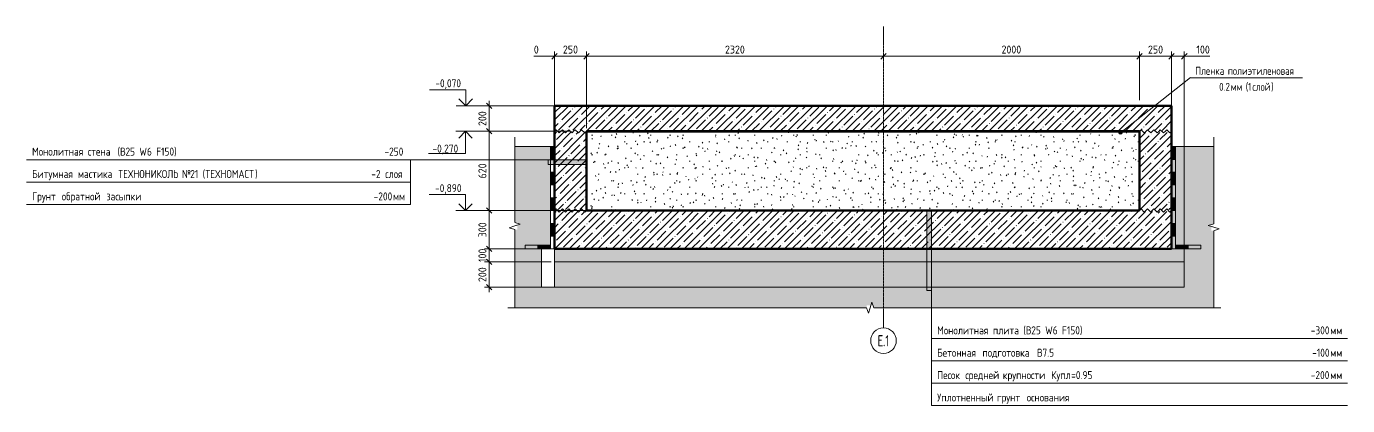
# Model space of a CAD drawing. Header units: millimetres. Extents: x 573 to 56472, y -2796 to 52567.
# Drawn here: x 36985 to 47305, y -2415 to 550 of the extents above; entities that cross this region are included whole.
import ezdxf

# ---------------------------------------------------------------- set-up
doc = ezdxf.new("R2010")
doc.units = ezdxf.units.MM
for name, pattern in [('01 Штриховая _2 мм_', [3, 2, -1]), ('01 Штриховая _4 мм_', [6, 3.5, -2.5]), ('02 Штрихпунктирная _20 мм_', [25, 20, -2.5, 0, -2.5])]:
    doc.linetypes.add(name, pattern=pattern)
for name, color, linetype, lineweight in [('AA_Dim', 7, 'Continuous', 9), ('AA_Dim-25', 7, 'Continuous', 9), ('AA_Linii', 7, 'Continuous', 9), ('AA_Oformlenie', 7, 'Continuous', 9), ('AA_Vinoska', 7, 'Continuous', 9), ('AA_Visotnaya otmetka', 7, 'Continuous', 9), ('AF_Element', 7, 'Continuous', 20), ('AF_Element_Гидроизоляция', 253, 'Continuous', 20), ('AF_Lestnica', 7, '01 Штриховая _2 мм_', 9), ('AF_Perekritie', 7, 'Continuous', 60), ('AF_Perekritie_Гидроизоляция', 253, 'Continuous', 20), ('AF_Perekritie_Опалубка', 253, 'Continuous', 20), ('AF_Pokritie', 7, 'Continuous', 9), ('AF_Stena', 7, 'Continuous', 60), ('AF_Stena_Опалубка', 253, 'Continuous', 20), ('KR_Fundament', 7, 'Continuous', 20), ('Оси', 7, 'Continuous', 9)]:
    doc.layers.add(name, color=color, linetype=linetype, lineweight=lineweight)
doc.styles.add('GOST Common_1', font='GOST_Common.ttf', dxfattribs={"width": 0.85, "height": 62.5})
doc.styles.add('ISOCPEUR_4', font='isocpeur.TTF', dxfattribs={"width": 0.7, "height": 87.5})
doc.styles.add('ISOCPEUR_5', font='isocpeur.TTF', dxfattribs={"width": 0.9, "height": 62.5})
doc.styles.add('ISOCPEUR_6', font='isocpeur.TTF', dxfattribs={"width": 0.85, "height": 62.5})
doc.dimstyles.new('00_Точн_3_знака__прозр__2', dxfattribs={"dimscale": 304.8, "dimtxt": 62.672186, "dimasz": 0.139436, "dimexe": 0.123031, "dimexo": 0.082021, "dimgap": 0.008202, "dimtad": 1, "dimdec": 3, "dimrnd": 0.001, "dimdsep": 46, "dimtxsty": 'ISOCPEUR_5', "dimblk1": 'OBLIQUE', "dimblk2": 'OBLIQUE', "dimsah": 1, "dimcen": 0.09, "dimdle": 0.123031, "dimazin": 0, "dimtfac": 1, "dimtdec": 4, "dimtix": 1, "dimtmove": 1, "dimatfit": 3, "dimfxl": 1, "dimtvp": 1, "dimtolj": 1, "dimtzin": 0, "dimlwd": 18, "dimlwe": 18, "dimarcsym": 2})
doc.dimstyles.new('00_Точн_3_знака__прозр__3', dxfattribs={"dimscale": 304.8, "dimtxt": 62.672186, "dimasz": 0.139436, "dimexe": 0.123031, "dimexo": 0.082021, "dimgap": 0.008202, "dimtad": 1, "dimdec": 3, "dimrnd": 0.001, "dimdsep": 46, "dimtxsty": 'ISOCPEUR_5', "dimblk1": 'OBLIQUE', "dimblk2": 'OBLIQUE', "dimsah": 1, "dimcen": 0.09, "dimdle": 0.123031, "dimazin": 0, "dimtfac": 1, "dimtdec": 4, "dimtix": 1, "dimtmove": 0, "dimatfit": 3, "dimfxl": 1, "dimtvp": 1, "dimtolj": 1, "dimtzin": 0, "dimlwd": 18, "dimlwe": 18, "dimarcsym": 2})
pattern_1 = [(45, (44422.63, 1222.5), (-56.1266, 56.1266), []), (45, (44478.76, 1222.5), (-56.1266, 56.1266), [99.219, -19.844, 0.8382, -19.006])]
pattern_2 = [(0, (-47652.36, 1222.5), (203.2, 50.8), [8.382, -144.018, 8.382, -144.018, -812.8]), (0, (-47652.36, 1222.5), (203.2, 50.8), [-304.8, 8.382, -296.418, 8.382, -144.018, -355.6]), (0, (-47652.36, 1222.5), (203.2, 50.8), [-762, 8.382, -93.218, 8.382, -245.618]), (120, (-47576.16, 1247.9), (-145.5941, 150.57636), [8.382, -144.018, 8.382, -144.018, -812.8]), (120, (-47576.16, 1247.9), (-145.5941, 150.57636), [-304.8, 8.382, -296.418, 8.382, -144.018, -355.6]), (120, (-47576.16, 1247.9), (-145.5941, 150.57636), [-762, 8.382, -93.218, 8.382, -245.618]), (240, (-47550.76, 1349.5), (-57.6059, -201.37636), [8.382, -144.018, 8.382, -144.018, -812.8]), (240, (-47550.76, 1349.5), (-57.6059, -201.37636), [-304.8, 8.382, -296.418, 8.382, -144.018, -355.6]), (240, (-47550.76, 1349.5), (-57.6059, -201.37636), [-762, 8.382, -93.218, 8.382, -245.618])]

# ---------------------------------------------------------------- blocks, each defined once
blk = doc.blocks.new('Лестницы 1 - Лестницы 1-3665533-Сечение 3')
at = {"layer": 'AF_Lestnica', "linetype": 'Continuous'}
h = blk.add_hatch(dxfattribs=at)
h.set_pattern_fill('FP_13', color=256, style=0, pattern_type=2)
h.set_pattern_definition([(45, (-47652.36, 1222.5), (-56.1266, 56.1266), []), (45, (-47596.23, 1222.5), (-56.1266, 56.1266), [99.219, -19.844, 0.8382, -19.006])])
h.paths.add_polyline_path([(-50715, -271), (-49475, -271), (-49475, -270), (-50715, -270)])
at = {"layer": 'AF_Lestnica'}
for p, q in [((-50965, -270), (-50965, -271)), ((-49475, -270), (-50715, -270)), ((-50715, -271), (-49475, -271)), ((-49475, -271), (-49475, -270))]:
    blk.add_line(p, q, dxfattribs=at)
blk = doc.blocks.new('Обобщенные модели 1 - Обобщенные модели 1-3680036-Сечение 3')
at = {"layer": 'AF_Element', "lineweight": 9}
h = blk.add_hatch(dxfattribs=at)
h.set_pattern_fill('FP_14', color=256, style=0, pattern_type=2)
h.set_pattern_definition(pattern_2)
h.paths.add_polyline_path([(-48544, -1490), (-46045, -1490), (-46045, -1290), (-50965, -1290), (-50965, -1490)])
at = {"layer": 'AF_Element'}
for p, q in [((-46045, -1290), (-50965, -1290)), ((-50965, -1290), (-50965, -1490)), ((-46045, -1490), (-46045, -1290)), ((-50965, -1490), (-46045, -1490))]:
    blk.add_line(p, q, dxfattribs=at)
blk = doc.blocks.new('Грунт - Грунт-3689481-Сечение 3')
at = {"layer": 'AF_Perekritie', "lineweight": 9}
h = blk.add_hatch(dxfattribs=at)
h.set_pattern_fill('FP_14', color=256, style=0, pattern_type=2)
h.set_pattern_definition(pattern_2)
h.paths.add_polyline_path([(-50715, -890), (-46395, -890), (-46395, -270), (-49475, -270), (-49475, -271), (-50715, -271), (-50715, -882)])
at = {"layer": 'AF_Perekritie', "lineweight": 20}
for p, q in [((-50715, -270), (-49475, -270)), ((-49475, -270), (-49475, -271))]:
    blk.add_line(p, q, dxfattribs=at)
at = {"layer": 'AF_Perekritie'}
for p, q in [((-49475, -271), (-50715, -271)), ((-50715, -271), (-50715, -890)), ((-46395, -270), (-49475, -270)), ((-49475, -270), (-49475, -271)), ((-46395, -890), (-46395, -270)), ((-50715, -890), (-46395, -890))]:
    blk.add_line(p, q, dxfattribs=at)
blk = doc.blocks.new('Последовательность узлов - 3мм масшт20 маскировка-904226-Сечение 3')
at = {"layer": 'AA_Oformlenie'}
for p, q in [((-50965, -270), (-50952.5, -257.5)), ((-50927.5, -282.5), (-50952.5, -257.5)), ((-50915, -270), (-50927.5, -282.5)), ((-50915, -270), (-50902.5, -257.5)), ((-50877.5, -282.5), (-50902.5, -257.5)), ((-50865, -270), (-50877.5, -282.5)), ((-50865, -270), (-50852.5, -257.5)), ((-50827.5, -282.5), (-50852.5, -257.5)), ((-50815, -270), (-50827.5, -282.5)), ((-50815, -270), (-50802.5, -257.5)), ((-50777.5, -282.5), (-50802.5, -257.5)), ((-50765, -270), (-50777.5, -282.5)), ((-50765, -270), (-50752.5, -257.5)), ((-50727.5, -282.5), (-50752.5, -257.5)), ((-50715, -270), (-50727.5, -282.5))]:
    blk.add_line(p, q, dxfattribs=at)
blk = doc.blocks.new('Последовательность узлов - М20-1713677-Сечение 3')
at = {"layer": 'AA_Oformlenie'}
for points in [[(-46115, -490), (-46115, -390), (-46145, -390), (-46145, -490)], [(-46115, -690), (-46115, -590), (-46145, -590), (-46145, -690)], [(-46115, -890), (-46115, -790), (-46145, -790), (-46145, -890)], [(-46115, -1090), (-46115, -990), (-46145, -990), (-46145, -1090)]]:
    blk.add_hatch(color=256, dxfattribs=at).paths.add_polyline_path(points)
for p, q in [((-46145, -490), (-46145, -390)), ((-46145, -390), (-46115, -390)), ((-46145, -390), (-46145, -590)), ((-46115, -390), (-46145, -390)), ((-46115, -390), (-46115, -490)), ((-46115, -590), (-46115, -390)), ((-46115, -490), (-46145, -490)), ((-46145, -590), (-46115, -590)), ((-46145, -690), (-46145, -590)), ((-46145, -590), (-46115, -590)), ((-46145, -590), (-46145, -790)), ((-46115, -590), (-46145, -590)), ((-46115, -590), (-46115, -690)), ((-46115, -790), (-46115, -590)), ((-46115, -690), (-46145, -690)), ((-46145, -790), (-46115, -790)), ((-46145, -890), (-46145, -790)), ((-46145, -790), (-46115, -790)), ((-46145, -790), (-46145, -990)), ((-46115, -790), (-46145, -790)), ((-46115, -790), (-46115, -890)), ((-46115, -990), (-46115, -790)), ((-46115, -890), (-46145, -890)), ((-46145, -990), (-46115, -990)), ((-46145, -1090), (-46145, -990)), ((-46145, -990), (-46115, -990)), ((-46145, -990), (-46145, -1190)), ((-46115, -990), (-46145, -990)), ((-46115, -990), (-46115, -1090)), ((-46115, -1190), (-46115, -990)), ((-46115, -1090), (-46145, -1090)), ((-46145, -1190), (-46115, -1190))]:
    blk.add_line(p, q, dxfattribs=at)
blk = doc.blocks.new('Последовательность узлов - М20-V3-Сечение 3')
at = {"layer": 'AA_Oformlenie'}
blk.add_hatch(color=256, dxfattribs=at).paths.add_polyline_path([(-46115, -1190), (-46015, -1190), (-46015, -1160), (-46115, -1160)])
for p, q in [((-46115, -1190), (-46115, -1160)), ((-46115, -1160), (-46015, -1160)), ((-46115, -1160), (-46115, -1190)), ((-45915, -1160), (-46115, -1160)), ((-46015, -1190), (-46115, -1190)), ((-46115, -1190), (-45915, -1190)), ((-46015, -1160), (-46015, -1190)), ((-45915, -1190), (-45915, -1160))]:
    blk.add_line(p, q, dxfattribs=at)
blk = doc.blocks.new('011_ЛинияОбрыва _ЭлУзла_Линия_ - Тип 1-3735201-Сечение 3')
at = {"layer": 'AA_Oformlenie'}
for p, q in [((-51275, -390), (-51275, -982)), ((-51275, -1038), (-51275, -1630))]:
    blk.add_line(p, q, dxfattribs=at)
blk = doc.blocks.new('011_ЛинияОбрыва _ЭлУзла_Линия_ - Тип 1-3735074-Сечение 3')
at = {"layer": 'AA_Oformlenie'}
for p, q in [((-45815, -390), (-45815, -993)), ((-45815, -1048), (-45815, -1650))]:
    blk.add_line(p, q, dxfattribs=at)
blk = doc.blocks.new('011_ЛинияОбрыва _ЭлУзла_Линия_ - Тип 1-3735256-Сечение 3')
at = {"layer": 'AA_Oformlenie'}
for p, q in [((-48527, -1650), (-51310, -1650)), ((-45759, -1650), (-48471, -1650))]:
    blk.add_line(p, q, dxfattribs=at)
blk = doc.blocks.new('Ось сетки - d_4мм-2765513-Сечение 3')
at = {"layer": 'Оси'}
for start, end in [(0, 180), (0, 180), (180, 360), (180, 360)]:
    blk.add_arc((-48395, -1907), 100, start, end, dxfattribs=at)
blk = doc.blocks.new('DIMBLOCK83-Сечение 3')
at = {"layer": 'AA_Dim-25', "lineweight": 18}
for p, q in [((40949, 317), (41013, 317)), ((41013, 317), (41110, 317)), ((41072, 317), (41110, 317)), ((41110, -27), (41110, 354)), ((41110, -1158), (41110, 354)), ((41110, 317), (41110, -27)), ((41110, 317), (41110, -1158))]:
    blk.add_line(p, q, dxfattribs=at)
at = {"layer": 'AA_Dim-25', "lineweight": 30}
for q in [(41089, 295), (41089, 295), (41131, 338), (41131, 338)]:
    blk.add_line((41110, 317), q, dxfattribs=at)
at = {"layer": 'AA_Dim-25', "color": 0, "lineweight": 18, "insert": (40949, 400), "char_height": 62.5, "width": 46.83, "attachment_point": 1, "line_spacing_factor": 1.135194, "style": 'ISOCPEUR_5'}
blk.add_mtext('\\fISOCPEUR|b0|i0|c204|p34|;\\W.9;0', dxfattribs=at)
blk = doc.blocks.new('_Oblique')
at = {"color": 0, "linetype": 'ByBlock', "lineweight": -2}
blk.add_line((-0.5, -0.5), (0.5, 0.5), dxfattribs=at)
blk = doc.blocks.new('DIMBLOCK84-Сечение 3')
at = {"layer": 'AA_Dim-25', "lineweight": 30}
for p, q in [((41110, 317), (41089, 295)), ((41110, 317), (41131, 338)), ((41360, 317), (41339, 295)), ((41360, 317), (41381, 338))]:
    blk.add_line(p, q, dxfattribs=at)
at = {"layer": 'AA_Dim-25', "lineweight": 18}
for p, q in [((41110, -27), (41110, 354)), ((41110, 317), (41360, 317)), ((41110, 317), (41110, -27)), ((41360, -245), (41360, 354)), ((41360, 317), (41360, -245))]:
    blk.add_line(p, q, dxfattribs=at)
at = {"layer": 'AA_Dim-25', "color": 0, "lineweight": 18, "insert": (41176, 400), "char_height": 62.5, "width": 140.48, "attachment_point": 1, "line_spacing_factor": 1.135194, "style": 'ISOCPEUR_5'}
blk.add_mtext('250', dxfattribs=at)
blk = doc.blocks.new('DIMBLOCK85-Сечение 3')
at = {"layer": 'AA_Dim-25', "lineweight": 30}
for p, q in [((41360, 317), (41339, 295)), ((41360, 317), (41381, 338)), ((43680, 317), (43659, 295)), ((43680, 317), (43701, 338))]:
    blk.add_line(p, q, dxfattribs=at)
at = {"layer": 'AA_Dim-25', "lineweight": 18}
for p, q in [((41360, -245), (41360, 354)), ((41360, 317), (43680, 317)), ((41360, 317), (41360, -245)), ((43680, 322), (43680, 279)), ((43680, 317), (43680, 322))]:
    blk.add_line(p, q, dxfattribs=at)
at = {"layer": 'AA_Dim-25', "color": 0, "lineweight": 18, "insert": (42442, 400), "char_height": 62.5, "width": 187.31, "attachment_point": 1, "line_spacing_factor": 1.135194, "style": 'ISOCPEUR_5'}
blk.add_mtext('2320', dxfattribs=at)
blk = doc.blocks.new('DIMBLOCK86-Сечение 3')
at = {"layer": 'AA_Dim-25', "lineweight": 30}
for p, q in [((43680, 317), (43659, 295)), ((43680, 317), (43701, 338)), ((45680, 317), (45659, 295)), ((45680, 317), (45701, 338))]:
    blk.add_line(p, q, dxfattribs=at)
at = {"layer": 'AA_Dim-25', "lineweight": 18}
for p, q in [((43680, 322), (43680, 279)), ((43680, 317), (43680, 322)), ((43680, 317), (45680, 317)), ((45680, -27), (45680, 354)), ((45680, 317), (45680, -27))]:
    blk.add_line(p, q, dxfattribs=at)
at = {"layer": 'AA_Dim-25', "color": 0, "lineweight": 18, "insert": (44602, 400), "char_height": 62.5, "width": 187.31, "attachment_point": 1, "line_spacing_factor": 1.135194, "style": 'ISOCPEUR_5'}
blk.add_mtext('2000', dxfattribs=at)
blk = doc.blocks.new('DIMBLOCK87-Сечение 3')
at = {"layer": 'AA_Dim-25', "lineweight": 30}
for p, q in [((45680, 317), (45659, 295)), ((45680, 317), (45701, 338)), ((45930, 317), (45909, 295)), ((45930, 317), (45951, 338))]:
    blk.add_line(p, q, dxfattribs=at)
at = {"layer": 'AA_Dim-25', "lineweight": 18}
for p, q in [((45680, -27), (45680, 354)), ((45680, 317), (45930, 317)), ((45680, 317), (45680, -27)), ((45930, -245), (45930, 354)), ((45930, 317), (45930, -245))]:
    blk.add_line(p, q, dxfattribs=at)
at = {"layer": 'AA_Dim-25', "color": 0, "lineweight": 18, "insert": (45746, 400), "char_height": 62.5, "width": 140.48, "attachment_point": 1, "line_spacing_factor": 1.135194, "style": 'ISOCPEUR_5'}
blk.add_mtext('250', dxfattribs=at)
blk = doc.blocks.new('DIMBLOCK88-Сечение 3')
at = {"layer": 'AA_Dim-25', "lineweight": 30}
for p, q in [((45930, 317), (45909, 295)), ((45930, 317), (45951, 338)), ((46030, 317), (46009, 295)), ((46030, 317), (46051, 338))]:
    blk.add_line(p, q, dxfattribs=at)
at = {"layer": 'AA_Dim-25', "lineweight": 18}
for p, q in [((45930, -245), (45930, 354)), ((45930, 317), (46067, 317)), ((45930, 317), (45930, -245)), ((46099, 317), (45980, 317)), ((46030, -1158), (46030, 354)), ((46030, 317), (46030, -1158)), ((46230, 317), (46099, 317))]:
    blk.add_line(p, q, dxfattribs=at)
at = {"layer": 'AA_Dim-25', "color": 0, "lineweight": 18, "insert": (46124, 400), "char_height": 62.5, "width": 126.29, "attachment_point": 1, "line_spacing_factor": 1.135194, "style": 'ISOCPEUR_5'}
blk.add_mtext('100', dxfattribs=at)
blk = doc.blocks.new('DIMBLOCK89-Сечение 3')
at = {"layer": 'AA_Dim-25', "lineweight": 18}
for p, q in [((41085, -1290), (40563, -1290)), ((40600, -1528), (40600, -1290)), ((40600, -1290), (41085, -1290)), ((41085, -1490), (40563, -1490)), ((40600, -1490), (41085, -1490))]:
    blk.add_line(p, q, dxfattribs=at)
at = {"layer": 'AA_Dim-25', "lineweight": 30}
for p, q in [((40600, -1290), (40579, -1269)), ((40600, -1290), (40621, -1311)), ((40600, -1490), (40579, -1469)), ((40600, -1490), (40621, -1511))]:
    blk.add_line(p, q, dxfattribs=at)
at = {"layer": 'AA_Dim-25', "color": 0, "lineweight": 18, "insert": (40516, -1449), "char_height": 62.5, "width": 140.48, "attachment_point": 1, "rotation": 90, "line_spacing_factor": 1.135194, "style": 'ISOCPEUR_5'}
blk.add_mtext('200', dxfattribs=at)
blk = doc.blocks.new('DIMBLOCK90-Сечение 3')
at = {"layer": 'AA_Dim-25', "lineweight": 18}
for p, q in [((41085, -1190), (40563, -1190)), ((40600, -1290), (40600, -1190)), ((40600, -1190), (41085, -1190)), ((41085, -1290), (40563, -1290)), ((40600, -1290), (41085, -1290))]:
    blk.add_line(p, q, dxfattribs=at)
at = {"layer": 'AA_Dim-25', "lineweight": 30}
for p, q in [((40600, -1190), (40579, -1169)), ((40600, -1190), (40621, -1211)), ((40600, -1290), (40579, -1269)), ((40600, -1290), (40621, -1311))]:
    blk.add_line(p, q, dxfattribs=at)
at = {"layer": 'AA_Dim-25', "color": 0, "lineweight": 18, "insert": (40516, -1293), "char_height": 62.5, "width": 126.29, "attachment_point": 1, "rotation": 90, "line_spacing_factor": 1.135194, "style": 'ISOCPEUR_5'}
blk.add_mtext('100', dxfattribs=at)
blk = doc.blocks.new('DIMBLOCK91-Сечение 3')
at = {"layer": 'AA_Dim-25', "lineweight": 18}
for p, q in [((41098, -890), (40563, -890)), ((40600, -1190), (40600, -890)), ((40600, -890), (41098, -890)), ((41085, -1190), (40563, -1190)), ((40600, -1190), (41085, -1190))]:
    blk.add_line(p, q, dxfattribs=at)
at = {"layer": 'AA_Dim-25', "lineweight": 30}
for p, q in [((40600, -890), (40579, -869)), ((40600, -890), (40621, -911)), ((40600, -1190), (40579, -1169)), ((40600, -1190), (40621, -1211))]:
    blk.add_line(p, q, dxfattribs=at)
at = {"layer": 'AA_Dim-25', "color": 0, "lineweight": 18, "insert": (40516, -1099), "char_height": 62.5, "width": 140.48, "attachment_point": 1, "rotation": 90, "line_spacing_factor": 1.135194, "style": 'ISOCPEUR_5'}
blk.add_mtext('300', dxfattribs=at)
blk = doc.blocks.new('DIMBLOCK92-Сечение 3')
at = {"layer": 'AA_Dim-25', "lineweight": 18}
for p, q in [((41085, -270), (40563, -270)), ((40600, -890), (40600, -270)), ((40600, -270), (41085, -270)), ((41098, -890), (40563, -890)), ((40600, -890), (41098, -890))]:
    blk.add_line(p, q, dxfattribs=at)
at = {"layer": 'AA_Dim-25', "lineweight": 30}
for p, q in [((40600, -270), (40579, -249)), ((40600, -270), (40621, -291)), ((40600, -890), (40579, -869)), ((40600, -890), (40621, -911))]:
    blk.add_line(p, q, dxfattribs=at)
at = {"layer": 'AA_Dim-25', "color": 0, "lineweight": 18, "insert": (40516, -639), "char_height": 62.5, "width": 140.48, "attachment_point": 1, "rotation": 90, "line_spacing_factor": 1.135194, "style": 'ISOCPEUR_5'}
blk.add_mtext('620', dxfattribs=at)
blk = doc.blocks.new('DIMBLOCK93-Сечение 3')
at = {"layer": 'AA_Dim-25', "lineweight": 18}
for p, q in [((41085, -70), (40563, -70)), ((40600, -270), (40600, -33)), ((40600, -70), (41085, -70)), ((41085, -270), (40563, -270)), ((40600, -270), (41085, -270))]:
    blk.add_line(p, q, dxfattribs=at)
at = {"layer": 'AA_Dim-25', "lineweight": 30}
for p, q in [((40600, -70), (40579, -49)), ((40600, -70), (40621, -91)), ((40600, -270), (40579, -249)), ((40600, -270), (40621, -291))]:
    blk.add_line(p, q, dxfattribs=at)
at = {"layer": 'AA_Dim-25', "color": 0, "lineweight": 18, "insert": (40516, -229), "char_height": 62.5, "width": 140.48, "attachment_point": 1, "rotation": 90, "line_spacing_factor": 1.135194, "style": 'ISOCPEUR_5'}
blk.add_mtext('200', dxfattribs=at)
blk = doc.blocks.new('Высотные отметки - Стрелка вверх-400292-Сечение 3')
at = {"layer": 'AA_Vinoska'}
for p, q in [((-51658, 55), (-51941, 55)), ((-51658, -70), (-51658, 55)), ((-51583, -70), (-51733, -70)), ((-51658, -70), (-51711, -17)), ((-51658, -70), (-51605, -17))]:
    blk.add_line(p, q, dxfattribs=at)
blk = doc.blocks.new('010_Флажок - ГИ_МФ_узел 1-3724598-Сечение 3')
at = {"layer": 'AA_Vinoska'}
blk.add_hatch(color=256, dxfattribs=at).paths.add_polyline_path([(-48057, -1515), (-48057, -890), (-48020, -890), (-48020, -1515)])
for p, q in [((-48020, -890), (-48057, -890)), ((-48057, -890), (-48057, -1515)), ((-48020, -890), (-48020, -1890)), ((-48020, -1515), (-48020, -890)), ((-48057, -1515), (-48020, -1515)), ((-48020, -1890), (-48020, -2065)), ((-48020, -1890), (-44770, -1890)), ((-48020, -2065), (-44770, -2065)), ((-48020, -2065), (-48020, -2240)), ((-48020, -2240), (-48020, -2415)), ((-48020, -2240), (-44770, -2240)), ((-48020, -2415), (-44770, -2415))]:
    blk.add_line(p, q, dxfattribs=at)
blk = doc.blocks.new('010_Текст с выноской - Текст 2 строки-3724744-Сечение 3')
at = {"layer": 'AA_Vinoska'}
blk.add_line((-45996, 149), (-45121, 149), dxfattribs=at)
blk = doc.blocks.new('Высотные отметки - Стрелка вниз высокая-400290-Сечение 3')
at = {"layer": 'AA_Vinoska'}
for p, q in [((-51585, -270), (-51735, -270)), ((-51660, -270), (-51713, -323)), ((-51660, -270), (-51660, -445)), ((-51660, -270), (-51607, -323)), ((-51660, -445), (-51948, -445))]:
    blk.add_line(p, q, dxfattribs=at)
blk = doc.blocks.new('010_Флажок - ГИ_МФ_стена-3863389-Сечение 3')
at = {"layer": 'AA_Vinoska'}
blk.add_hatch(color=256, dxfattribs=at).paths.add_polyline_path([(-51015, -530), (-51015, -493), (-50715, -493), (-50715, -530)])
for p, q in [((-55090, -493), (-52090, -493)), ((-50715, -493), (-52090, -493)), ((-52090, -668), (-52090, -493)), ((-50715, -493), (-51015, -493)), ((-51015, -493), (-51015, -530)), ((-50715, -530), (-50715, -493)), ((-51015, -530), (-50715, -530)), ((-55090, -668), (-52090, -668)), ((-52090, -843), (-52090, -668)), ((-55090, -843), (-52090, -843))]:
    blk.add_line(p, q, dxfattribs=at)

msp = doc.modelspace()

# ---------------------------------------------------------------- hatches: boundary and pattern name
at = {"layer": 'AA_Oformlenie'}
h = msp.add_hatch(dxfattribs=at)
h.set_pattern_fill('FP_16', color=250, style=0, pattern_type=2)
h.set_pattern_definition([(228.013, (44605.51, 1476.5), (-2031.99144, -2286.00794), [34.172, -3383.048]), (184.97, (44582.651, 1451.1), (3047.99862, 254.013734), [58.64, -5805.405]), (132.51, (44524.231, 1446.02), (2539.97812, -2794.01959), [41.348, -4093.472]), (267.274, (44425.171, 1382.52), (253.972893, 5080.00167), [53.4, -5286.644]), (292.834, (44422.631, 1329.18), (-1270.018216, 3047.992396), [52.363, -5183.981]), (357.274, (44442.951, 1280.92), (-5080.00167, 253.972893), [53.4, -5286.644]), (37.694, (44496.291, 1278.38), (-3302.011032, -2539.986107), [70.619, -6991.312]), (72.255, (44552.171, 1321.56), (1778.031558, 5587.989563), [66.672, -6600.526]), (121.43, (44572.491, 1385.06), (-2032.025225, 3301.984438), [53.581, -5304.555]), (175.236, (44544.55, 1430.78), (2793.99806, -254.01689), [61.171, -2997.394]), (222.397, (44483.591, 1435.86), (-3048.021364, -2793.976117), [79.108, -7831.677]), (138.814, (44676.63, 1379.98), (-1777.99827, 1524.00296), [27, -2673.056]), (171.469, (44656.311, 1397.76), (3301.998057, -508.014042), [51.368, -5085.464]), (225, (44605.51, 1405.38), (3e-14, -254), [35.921, -323.289]), (203.199, (44587.73, 1435.86), (1269.99626, 508.00885), [19.344, -1915.062]), (291.801, (44569.95, 1428.24), (-253.9944, 762.00245), [27.357, -1340.475]), (30.964, (44580.11, 1402.84), (761.99727, 508.0033), [44.432, -1436.63]), (161.565, (44618.21, 1425.7), (507.9998, -254.0006), [32.129, -771.09]), (16.389, (44422.631, 1428.24), (2540.00709, 761.975967), [45.009, -4455.883]), (70.346, (44465.811, 1440.94), (-1016.00879, -2793.997144), [37.76, -3738.222]), (293.199, (44618.21, 1476.5), (-508.00885, 1269.99626), [38.688, -1895.718]), (343.61, (44633.451, 1440.94), (-2539.993792, 762.0203), [45.009, -4455.883]), (339.444, (44422.63, 1270.76), (-1270.00078, 507.99866), [43.404, -2126.773]), (294.775, (44463.27, 1255.52), (-1269.99309, 2794.00269), [36.367, -3600.359]), (66.801, (44620.75, 1222.5), (508.00885, 1269.99626), [38.688, -1895.718]), (17.354, (44635.991, 1258.06), (-3302.00006, -1015.99885), [42.578, -4215.238]), (69.444, (44496.29, 1222.5), (-507.99866, -1270.00078), [21.702, -2148.475]), (101.31, (44605.51, 1222.5), (-254.0008, 1016.0003), [12.951, -1282.199]), (165.964, (44602.97, 1235.2), (762.00145, -253.9968), [52.363, -994.905]), (186.009, (44552.171, 1247.9), (2540.000243, 253.999726), [48.527, -4804.136]), (303.69, (44580.11, 1379.98), (-253.9991, 508), [36.632, -879.178]), (353.157, (44600.431, 1349.5), (4317.998074, -508.016712), [63.956, -6331.601]), (60.945, (44663.93, 1341.88), (-1016.01265, -1777.99294), [26.151, -2588.939]), (90, (44676.63, 1364.74), (-254, 254), [15.24, -238.76]), (120.256, (44547.09, 1255.52), (1015.98679, -1778.00772), [35.287, -3493.394]), (48.013, (44529.31, 1286), (2031.99144, 2286.00794), [68.344, -3348.876]), (0, (44575.03, 1336.8), (254, 254), [66.04, -187.96]), (325.305, (44641.071, 1336.8), (-2540.00538, 1777.99317), [40.161, -3975.932]), (254.055, (44674.09, 1313.94), (-253.99272, -1016.00235), [36.983, -1812.165]), (207.646, (44663.931, 1278.38), (-4825.999284, -2540.001884), [60.215, -5961.246]), (175.426, (44610.591, 1250.44), (-3301.999344, 254.004155), [63.703, -6306.585])])
h.paths.add_polyline_path([(43576.5105, -1650), (43590.2605, -1606.6987), (43604.0105, -1650), (46259.9899, -1650), (46259.9899, -1048.1543), (46240.3635, -1048.1543), (46240.3635, -1020), (46259.9899, -1020), (46216.6886, -1006.25), (46259.9899, -992.5), (46259.9899, -390), (45959.9899, -390), (45959.9899, -490), (45929.9899, -490), (45929.9899, -590), (45959.9899, -590), (45959.9899, -690), (45929.9899, -690), (45929.9899, -790), (45959.9899, -790), (45959.9899, -890), (45929.9899, -890), (45929.9899, -990), (45959.9899, -990), (45959.9899, -1090), (45929.9899, -1090), (45929.9899, -1190), (45959.9899, -1190), (45959.9899, -1160), (46059.9899, -1160), (46059.9899, -1190), (46029.9899, -1190), (46029.9899, -1490), (41009.9899, -1490), (41009.9899, -1190), (40979.9899, -1190), (40979.9899, -1160), (41079.9899, -1160), (41079.9899, -390), (40799.9899, -390), (40799.9899, -982.5), (40843.2911, -996.25), (40799.9899, -1010), (40819.6162, -1010), (40819.6162, -1038.1543), (40799.9899, -1038.1543), (40799.9899, -1650), (43548.3562, -1650), (43548.3562, -1630.3736), (43576.5105, -1630.3736)])
at = {"layer": 'AA_Vinoska'}
h = msp.add_hatch(color=256, dxfattribs=at)
edge = h.paths.add_edge_path()
edge.add_arc((45532.1014, -281.0579), 12.5, 0, 360)
at = {"layer": 'AF_Perekritie', "lineweight": 9}
h = msp.add_hatch(dxfattribs=at)
h.set_pattern_fill('FP_13', color=256, style=0, pattern_type=2)
h.set_pattern_definition(pattern_1)
h.paths.add_polyline_path([(41359.9899, -270), (45679.9899, -270), (45679.9899, -263), (45929.9899, -263), (45929.9899, -70), (41109.9899, -70), (41109.9899, -262), (41359.9899, -262)])
h = msp.add_hatch(dxfattribs=at)
h.set_pattern_fill('FP_13', color=256, style=0, pattern_type=2)
h.set_pattern_definition(pattern_1)
h.paths.add_polyline_path([(43531.1377, -1190), (45929.9899, -1190), (45929.9899, -898), (45679.9899, -898), (45679.9899, -890), (41359.9899, -890), (41359.9899, -898), (41109.9899, -898), (41109.9899, -1190), (41359.9899, -1190)])
at = {"layer": 'AF_Pokritie'}
h = msp.add_hatch(dxfattribs=at)
h.set_pattern_fill('FP_15', color=256, style=0, pattern_type=2)
h.set_pattern_definition([(50, (44422.63, 1222.5), (182.1847, -15.939), [19.05, -209.55]), (355, (44422.63, 1222.5), (-35.2424, 191.057), [15.24, -167.64]), (100.451, (44437.81, 1221.17), (146.9425, 175.117), [16.19, -178.09]), (46.184, (44422.63, 1273.3), (271.079, -42.043), [28.575, -314.325]), (96.636, (44445.22, 1269.8), (237.403, 247.427), [24.285, -267.135]), (351.184, (44422.63, 1273.3), (237.405, 247.425), [22.86, -251.46]), (21, (44448.03, 1260.6), (151.615, -102.2655), [19.05, -209.55]), (326, (44448.03, 1260.6), (61.802, 184.188), [15.24, -167.64]), (71.451, (44460.66, 1252.08), (213.417, 81.921), [16.19, -178.09]), (37.5, (44422.63, 1222.5), (3.0883, 84.5551), [8.382, -157.226, 8.382, -161.798, -168.275]), (37.5, (44422.63, 1222.5), (3.0883, 84.5551), [-335.788, 8.382, -159.893]), (7.5, (44422.63, 1222.5), (66.8194, 100.1807), [8.382, -88.646, 8.382, -153.416, -64.135]), (7.5, (44422.63, 1222.5), (66.8194, 100.1807), [-258.826, 8.382, -55.753]), (327.5, (44365.99, 1222.5), (135.5905, -5.7289), [8.382, -55.118, 8.382, -189.738, -262.89]), (327.5, (44365.99, 1222.5), (135.5905, -5.7289), [-261.62, 8.382, -254.508]), (317.5, (44340.59, 1222.5), (148.129, 25.4268), [8.382, -74.168, 8.382, -123.19, -186.69]), (317.5, (44340.59, 1222.5), (148.129, 25.4268), [-214.122, 8.382, -178.308])])
h.paths.add_polyline_path([(45929.9899, -1290), (46029.9899, -1290), (46029.9899, -1190), (41109.9899, -1190), (41109.9899, -1290), (43531.1377, -1290)])
at = {"layer": 'AF_Stena', "lineweight": 9}
h = msp.add_hatch(dxfattribs=at)
h.set_pattern_fill('FP_13', color=256, style=0, pattern_type=2)
h.set_pattern_definition(pattern_1)
h.paths.add_polyline_path([(41209.9899, -882), (41359.9899, -882), (41359.9899, -278), (41109.9899, -278), (41109.9899, -882), (41159.9899, -882)])
h = msp.add_hatch(dxfattribs=at)
h.set_pattern_fill('FP_13', color=256, style=0, pattern_type=2)
h.set_pattern_definition(pattern_1)
h.paths.add_polyline_path([(45679.9899, -882), (45929.9899, -882), (45929.9899, -279), (45679.9899, -279), (45679.9899, -390)])

# ---------------------------------------------------------------- linework, layer by layer
at = {"layer": 'AA_Linii'}
for p, q in [((41079.9899, -390), (40799.9899, -390)), ((41079.9899, -1160), (41079.9899, -390)), ((46259.9899, -390), (45929.9899, -390)), ((45929.9899, -390), (45929.9899, -1190)), ((41009.9899, -1160), (41079.9899, -1160)), ((41009.9899, -1490), (41009.9899, -1190)), ((45929.9899, -1190), (46029.9899, -1190)), ((46029.9899, -1190), (46029.9899, -1490)), ((46029.9899, -1490), (41009.9899, -1490))]:
    msp.add_line(p, q, dxfattribs=at)
at = {"layer": 'AA_Vinoska'}
for p, q in [((45532.1014, -281.0579), (46079.1556, 149.2022)), ((40799.9899, -390), (40799.9899, -315)), ((46259.9899, -390), (46259.9899, -315)), ((40756.6648, -1024.0772), (40799.9899, -1010)), ((40799.9899, -1038.1543), (40756.6648, -1024.0772)), ((40799.9899, -982.5), (40843.2911, -996.25)), ((40843.2911, -996.25), (40799.9899, -1010)), ((46259.9899, -992.5), (46216.6886, -1006.25)), ((46216.6886, -1006.25), (46259.9899, -1020)), ((46303.3149, -1034.0772), (46259.9899, -1020)), ((46259.9899, -1048.1543), (46303.3149, -1034.0772)), ((40764.9899, -1650), (40745.7896, -1650)), ((40799.9899, -1630), (40799.9899, -1650)), ((43548.3562, -1650), (43562.4333, -1693.3251)), ((43562.4333, -1693.3251), (43576.5105, -1650)), ((43590.2605, -1606.6987), (43576.5105, -1650)), ((43604.0105, -1650), (43590.2605, -1606.6987))]:
    msp.add_line(p, q, dxfattribs=at)
msp.add_circle((45532.1014, -281.0579), 12.5, dxfattribs=at)
at = {"layer": 'AA_Visotnaya otmetka'}
for p, q in [((40665.7372, -70), (40416.9153, -70)), ((41196.9032, -70), (40665.7372, -70)), ((40600.0605, -270), (40414.8594, -270)), ((41228.1179, -270), (40600.0605, -270)), ((40833.8827, -890), (40414.8594, -890)), ((41380.3743, -890), (40833.8827, -890))]:
    msp.add_line(p, q, dxfattribs=at)
at = {"layer": 'AF_Perekritie', "linetype": '01 Штриховая _4 мм_', "lineweight": 20}
for p, q in [((42849.9899, -271), (41359.9899, -271)), ((42849.9899, -270.8572), (42849.9899, -270))]:
    msp.add_line(p, q, dxfattribs=at)
at = {"layer": 'AF_Perekritie_Гидроизоляция'}
for p, q in [((41359.9899, -270), (42849.9899, -270)), ((42849.9899, -270), (41359.9899, -270))]:
    msp.add_line(p, q, dxfattribs=at)
at = {"layer": 'AF_Perekritie_Гидроизоляция', "lineweight": 60}
for p, q in [((42849.9899, -270.8572), (41359.9899, -270.8572)), ((41359.9899, -270.8572), (41359.9899, -271.9396)), ((41359.9899, -271.9396), (42849.9899, -271.9396)), ((45679.9899, -270), (42849.9899, -270)), ((42849.9899, -270), (42849.9899, -271)), ((42849.9899, -271.9396), (42849.9899, -270.8572)), ((42849.9899, -271), (45679.9899, -271)), ((45679.9899, -271), (45679.9899, -270))]:
    msp.add_line(p, q, dxfattribs=at)
at = {"layer": 'AF_Perekritie_Опалубка', "lineweight": 60}
for p, q in [((45929.9899, -70), (41109.9899, -70)), ((41109.9899, -70), (41109.9899, -270)), ((45929.9899, -270), (45929.9899, -70)), ((41359.9899, -270), (45679.9899, -270))]:
    msp.add_line(p, q, dxfattribs=at)
at = {"layer": 'AF_Pokritie', "lineweight": 20}
for p, q in [((46029.9899, -1190), (41109.9899, -1190)), ((41109.9899, -1190), (41109.9899, -1290)), ((46029.9899, -1290), (46029.9899, -1190)), ((41109.9899, -1290), (46029.9899, -1290))]:
    msp.add_line(p, q, dxfattribs=at)
at = {"layer": 'AF_Stena_Опалубка'}
msp.add_line((41109.9899, -270.8572), (41109.9899, -270), dxfattribs=at)
at = {"layer": 'AF_Stena_Опалубка', "lineweight": 60}
for p, q in [((41109.9899, -270.8572), (41109.9899, -890)), ((41359.9899, -890), (41359.9899, -270.8572)), ((45679.9899, -270), (45679.9899, -890)), ((45929.9899, -890), (45929.9899, -270))]:
    msp.add_line(p, q, dxfattribs=at)
at = {"layer": 'KR_Fundament', "lineweight": 60}
for p, q in [((41109.9899, -890), (41109.9899, -1190)), ((45679.9899, -890), (41359.9899, -890)), ((45929.9899, -1190), (45929.9899, -890)), ((41109.9899, -1190), (45929.9899, -1190))]:
    msp.add_line(p, q, dxfattribs=at)
at = {"layer": 'Оси'}
for p, q in [((43679.9899, 424.9808), (43679.9899, 549.9808)), ((43679.9899, -1806.9585), (43679.9899, -1681.9585))]:
    msp.add_line(p, q, dxfattribs=at)
at = {"layer": 'Оси', "linetype": '02 Штрихпунктирная _20 мм_'}
msp.add_line((43679.9899, -1681.9585), (43679.9899, 424.9808), dxfattribs=at)

# ---------------------------------------------------------------- block references
at = {"layer": 'AA_Oformlenie'}
for name, p in [('Последовательность узлов - 3мм масшт20 маскировка-904226-Сечение 3', (92074.9899, 0)), ('Последовательность узлов - 3мм масшт20 маскировка-904226-Сечение 3', (96644.9899, -1)), ('011_ЛинияОбрыва _ЭлУзла_Линия_ - Тип 1-3735201-Сечение 3', (92074.9899, 0)), ('Последовательность узлов - М20-1713677-Сечение 3', (92074.9899, 0)), ('011_ЛинияОбрыва _ЭлУзла_Линия_ - Тип 1-3735074-Сечение 3', (92074.9899, 0)), ('Последовательность узлов - 3мм масшт20 маскировка-904226-Сечение 3', (92074.9899, -620)), ('Последовательность узлов - 3мм масшт20 маскировка-904226-Сечение 3', (96644.9899, -620)), ('Последовательность узлов - М20-V3-Сечение 3', (92074.9899, 0)), ('011_ЛинияОбрыва _ЭлУзла_Линия_ - Тип 1-3735256-Сечение 3', (92074.9899, 0))]:
    msp.add_blockref(name, p, dxfattribs=at)
at = {"layer": 'AA_Oformlenie', "extrusion": (0, 0, -1)}
for name in ['Последовательность узлов - М20-1713677-Сечение 3', 'Последовательность узлов - М20-V3-Сечение 3']:
    msp.add_blockref(name, (5035.0101, 0), dxfattribs=at)
at = {"layer": 'AA_Vinoska'}
for name in ['010_Текст с выноской - Текст 2 строки-3724744-Сечение 3', 'Высотные отметки - Стрелка вверх-400292-Сечение 3', 'Высотные отметки - Стрелка вниз высокая-400290-Сечение 3', '010_Флажок - ГИ_МФ_стена-3863389-Сечение 3', '010_Флажок - ГИ_МФ_узел 1-3724598-Сечение 3']:
    msp.add_blockref(name, (92074.9899, 0), dxfattribs=at)
at = {"layer": 'AA_Visotnaya otmetka'}
msp.add_blockref('Высотные отметки - Стрелка вверх-400292-Сечение 3', (92072.934, -820), dxfattribs=at)
at = {"layer": 'AF_Element_Гидроизоляция'}
msp.add_blockref('Обобщенные модели 1 - Обобщенные модели 1-3680036-Сечение 3', (92074.9899, 0), dxfattribs=at)
at = {"layer": 'AF_Lestnica'}
msp.add_blockref('Лестницы 1 - Лестницы 1-3665533-Сечение 3', (92074.9899, 0), dxfattribs=at)
at = {"layer": 'AF_Perekritie', "linetype": '01 Штриховая _4 мм_', "lineweight": 20}
msp.add_blockref('Грунт - Грунт-3689481-Сечение 3', (92074.9899, 0), dxfattribs=at)
at = {"layer": 'Оси'}
msp.add_blockref('Ось сетки - d_4мм-2765513-Сечение 3', (92074.9899, 0), dxfattribs=at)

# ---------------------------------------------------------------- texts
at = {"layer": 'AA_Vinoska', "char_height": 62.5, "attachment_point": 1, "style": 'GOST Common_1'}
for s, insert, width in [('Пленка', (46115.569, 233.7598), 286.202437), ('\\fGOST Common|b0|i0|c204|p34|;\\W.85; ', (46351.7096, 233.7598), 22.146617), ('полиэтиленовая', (46369.9824, 233.7598), 660.991344), ('0.2', (46301.8252, 108.7598), 110.733086), (' (1 ', (46477.5251, 108.7598), 102.215156), ('слой', (46561.861, 108.7598), 177.172937), ('\\fGOST Common|b0|i0|c204|p34|;\\W.85;)', (46708.0433, 108.7598), 25.553789), ('мм', (46393.1891, 108.7598), 102.215156)]:
    msp.add_mtext(s, dxfattribs=dict(at, insert=insert, width=width))
at = {"layer": 'AA_Visotnaya otmetka', "char_height": 62.5, "width": 239.899334, "attachment_point": 1, "line_spacing_factor": 1.135194, "style": 'ISOCPEUR_6'}
for s, insert in [('-0,070', (40179.4572, 136.4199)), ('-0,270', (40157.4014, -374.3295)), ('-0,890', (40177.4014, -683.5801))]:
    msp.add_mtext(s, dxfattribs=dict(at, insert=insert))
at = {"layer": 'Оси', "char_height": 87.5, "attachment_point": 1, "style": 'ISOCPEUR_4'}
for s, insert, width in [('\\fISOCPEUR|b0|i0|c204|p34|;\\W.7;Е', (43633.6697, -1863.8434), 51.909266), ('.1', (43676.4991, -1863.8434), 60.326984)]:
    msp.add_mtext(s, dxfattribs=dict(at, insert=insert, width=width))

# ---------------------------------------------------------------- dimensions: what is measured, and where the dimension line sits
at = {"layer": 'AA_Dim', "lineweight": 18}
for base, p1, p2, override, picture, middle in [((41109.9898553061, 316.5130826341), (41109.9898553061, -1183.061361832), (41109.9898553061, -51.7401305504), {"dimpost": '<>', "dimfxl": 1131.321231}, 'DIMBLOCK83-Сечение 3', (40972.5300919079, 358.7663210426)), ((46029.9899, 316.5131), (45929.9899, -270), (46029.9899, -1183.0614), {"dimpost": '<>', "dimfxl": 918.521121}, 'DIMBLOCK88-Сечение 3', (46187.4081, 358.7663))]:
    dim = msp.add_linear_dim(base=base, p1=p1, p2=p2, dimstyle='00_Точн_3_знака__прозр__2', override=override, dxfattribs=at)
    dim.commit()
    dim.dimension.update_dxf_attribs({"geometry": picture, "text_midpoint": middle, "dimtype": 160})
for base, p1, p2, override, picture, middle in [((41359.9899, 316.5131), (41109.9899, -51.7401), (41359.9899, -270), {"dimpost": '<>', "dimfxl": 331.869508}, 'DIMBLOCK84-Сечение 3', (41234.9899, 350.2631)), ((43679.9899, 316.5131), (41359.9899, -270), (43679.9899, 346.5651), {"dimpost": '<>', "dimfxl": 2400.531722}, 'DIMBLOCK85-Сечение 3', (42519.9899, 350.2631)), ((45679.9899, 316.5131), (43679.9899, 346.5651), (45679.9899, -51.7401), {"dimpost": '<>', "dimfxl": 2039.276115}, 'DIMBLOCK86-Сечение 3', (44679.9899, 350.2631)), ((45929.9899, 316.5131), (45679.9899, -51.7401), (45929.9899, -270), {"dimpost": '<>', "dimfxl": 331.869508}, 'DIMBLOCK87-Сечение 3', (45804.9899, 350.2631))]:
    dim = msp.add_linear_dim(base=base, p1=p1, p2=p2, dimstyle='00_Точн_3_знака__прозр__3', override=override, dxfattribs=at)
    dim.commit()
    dim.dimension.update_dxf_attribs({"geometry": picture, "text_midpoint": middle})
for base, p1, p2, override, picture, middle in [((40600.123, -70), (41109.9899, -270), (41109.9899, -70), {"dimpost": '<>', "dimfxl": 200}, 'DIMBLOCK93-Сечение 3', (40566.373, -170)), ((40600.123, -270), (41122.7979, -890), (41109.9899, -270), {"dimpost": '<>', "dimfxl": 620.13228}, 'DIMBLOCK92-Сечение 3', (40566.373, -580)), ((40600.123, -890), (41109.9899, -1190), (41122.7979, -890), {"dimpost": '<>', "dimfxl": 300.273284}, 'DIMBLOCK91-Сечение 3', (40566.373, -1040)), ((40600.123, -1190), (41109.9899, -1290), (41109.9899, -1190), {"dimpost": '<>', "dimfxl": 100}, 'DIMBLOCK90-Сечение 3', (40566.373, -1240)), ((40600.123, -1290), (41109.9899, -1490), (41109.9899, -1290), {"dimpost": '<>', "dimfxl": 200}, 'DIMBLOCK89-Сечение 3', (40566.373, -1390))]:
    dim = msp.add_linear_dim(base=base, p1=p1, p2=p2, angle=90, dimstyle='00_Точн_3_знака__прозр__3', override=override, dxfattribs=at)
    dim.commit()
    dim.dimension.update_dxf_attribs({"geometry": picture, "text_midpoint": middle})

# ---------------------------------------------------------------- next in the draw order: texts
at = {"layer": 'AA_Vinoska', "char_height": 62.5, "attachment_point": 1, "style": 'ISOCPEUR_6', "bg_fill": 3, "box_fill_scale": 1.25, "bg_fill_color": 256, "bg_fill_true_color": 13158600, "bg_fill_transparency": 0}
for s, insert, width in [('Монолитная', (37029.3676, -397.9248), 488.929164), ('-250', (39782.1637, -397.9248), 183.987281), ('Битумная', (37029.3676, -572.9248), 395.231938), ('-2 ', (39679.5262, -572.9248), 131.176117), ('Грунт', (37029.3676, -747.9248), 241.909203), ('-200', (39697.8012, -747.9248), 183.987281), ('Монолитная', (44099.1232, -1795.2497), 488.929164), ('-300', (47017.5568, -1795.2497), 183.987281), ('Бетонная', (44099.1232, -1970.2497), 390.12118), ('-100', (47028.8193, -1970.2497), 170.358594), ('Песок', (44099.1232, -2145.2497), 228.280516), ('-200', (47017.5568, -2145.2497), 183.987281), ('Уплотненный', (44099.1232, -2320.2497), 528.111641)]:
    msp.add_mtext(s, dxfattribs=dict(at, insert=insert, width=width))

# ---------------------------------------------------------------- next in the draw order: texts
for s, insert, width in [('\\fISOCPEUR|b0|i0|c204|p34|;\\W.85; ', (37432.7745, -397.9248), 39.182477), ('\\fISOCPEUR|b0|i0|c204|p34|;\\W.85; ', (37355.4666, -572.9248), 39.182477), ('слоя', (39787.7574, -572.9248), 177.172937), ('\\fISOCPEUR|b0|i0|c204|p34|;\\W.85; ', (37228.9627, -747.9248), 39.182477), ('мм', (39849.6059, -747.9248), 102.215156), ('\\fISOCPEUR|b0|i0|c204|p34|;\\W.85; ', (44502.5301, -1795.2497), 39.182477), ('мм', (47169.3615, -1795.2497), 102.215156), ('\\fISOCPEUR|b0|i0|c204|p34|;\\W.85; ', (44421.0054, -1970.2497), 39.182477), ('мм', (47169.3792, -1970.2497), 102.215156), ('\\fISOCPEUR|b0|i0|c204|p34|;\\W.85; ', (44287.4735, -2145.2497), 39.182477), ('мм', (47169.3615, -2145.2497), 102.215156), ('\\fISOCPEUR|b0|i0|c204|p34|;\\W.85; ', (44534.8589, -2320.2497), 39.182477)]:
    msp.add_mtext(s, dxfattribs=dict(at, insert=insert, width=width))

# ---------------------------------------------------------------- next in the draw order: texts
for s, insert, width in [('стена', (37465.1033, -397.9248), 240.205617), ('мастика', (37387.7954, -572.9248), 342.420773), ('обратной', (37261.2915, -747.9248), 385.010422), ('плита', (44534.8589, -1795.2497), 247.019961), ('подготовка', (44453.3341, -1970.2497), 477.004062), ('средней', (44319.8022, -2145.2497), 315.163398), ('грунт', (44567.1876, -2320.2497), 241.909203)]:
    msp.add_mtext(s, dxfattribs=dict(at, insert=insert, width=width))

# ---------------------------------------------------------------- next in the draw order: texts
for s, insert, width in [(' (', (37663.2928, -397.9248), 64.736266), ('\\fISOCPEUR|b0|i0|c204|p34|;\\W.85; ', (37670.3208, -572.9248), 39.182477), ('\\fISOCPEUR|b0|i0|c204|p34|;\\W.85; ', (37578.9568, -747.9248), 39.182477), (' (', (44738.6707, -1795.2497), 64.736266), ('\\fISOCPEUR|b0|i0|c204|p34|;\\W.85; ', (44846.9018, -1970.2497), 39.182477), ('\\fISOCPEUR|b0|i0|c204|p34|;\\W.85; ', (44579.838, -2145.2497), 39.182477), ('\\fISOCPEUR|b0|i0|c204|p34|;\\W.85; ', (44766.7827, -2320.2497), 39.182477)]:
    msp.add_mtext(s, dxfattribs=dict(at, insert=insert, width=width))

# ---------------------------------------------------------------- next in the draw order: texts
for s, insert, width in [('\\fISOCPEUR|b0|i0|c204|p34|;\\W.85;В', (37716.7055, -397.9248), 51.107578), ('ТЕХНОНИКОЛЬ', (37702.6495, -572.9248), 563.886945), ('засыпки', (37611.2856, -747.9248), 321.977742), ('\\fISOCPEUR|b0|i0|c204|p34|;\\W.85;В', (44792.0835, -1795.2497), 51.107578), ('\\fISOCPEUR|b0|i0|c204|p34|;\\W.85;В', (44879.2306, -1970.2497), 51.107578), ('крупности', (44612.1668, -2145.2497), 419.082141), ('основания', (44799.1115, -2320.2497), 412.267797)]:
    msp.add_mtext(s, dxfattribs=dict(at, insert=insert, width=width))

# ---------------------------------------------------------------- next in the draw order: texts
for s, insert, width in [('25 W6 F150)', (37758.8735, -397.9248), 483.818406), ('\\fISOCPEUR|b0|i0|c204|p34|;\\W.85; ', (38167.9028, -572.9248), 39.182477), ('25 W6 F150)', (44834.2514, -1795.2497), 483.818406), ('7.5', (44921.3986, -1970.2497), 110.733086), ('\\fISOCPEUR|b0|i0|c204|p34|;\\W.85; ', (44957.9442, -2145.2497), 39.182477)]:
    msp.add_mtext(s, dxfattribs=dict(at, insert=insert, width=width))

# ---------------------------------------------------------------- next in the draw order: texts
for s, insert, width in [('\\fISOCPEUR|b0|i0|c204|p34|;\\W.85;№', (38200.2316, -572.9248), 78.364953), ('Купл', (44990.2729, -2145.2497), 189.098039)]:
    msp.add_mtext(s, dxfattribs=dict(at, insert=insert, width=width))

# ---------------------------------------------------------------- next in the draw order: texts
for s, insert, width in [('21 (', (38264.8891, -572.9248), 143.101219), ('=0.95', (45146.2944, -2145.2497), 202.726727)]:
    msp.add_mtext(s, dxfattribs=dict(at, insert=insert, width=width))

# ---------------------------------------------------------------- next in the draw order: texts
at = {"layer": 'AA_Vinoska', "insert": (38382.9594, -572.9248), "char_height": 62.5, "width": 470.189719, "attachment_point": 1, "style": 'ISOCPEUR_6', "bg_fill": 3, "box_fill_scale": 1.25, "bg_fill_color": 256, "bg_fill_true_color": 13158600, "bg_fill_transparency": 0}
msp.add_mtext('ТЕХНОМАСТ', dxfattribs=at)

# ---------------------------------------------------------------- next in the draw order: texts
at = {"layer": 'AA_Vinoska', "insert": (38770.9048, -572.9248), "char_height": 62.5, "width": 25.553789, "attachment_point": 1, "style": 'ISOCPEUR_6', "bg_fill": 3, "box_fill_scale": 1.25, "bg_fill_color": 256, "bg_fill_true_color": 13158600, "bg_fill_transparency": 0}
msp.add_mtext('\\fISOCPEUR|b0|i0|c204|p34|;\\W.85;)', dxfattribs=at)

doc.saveas('drawing.dxf')
